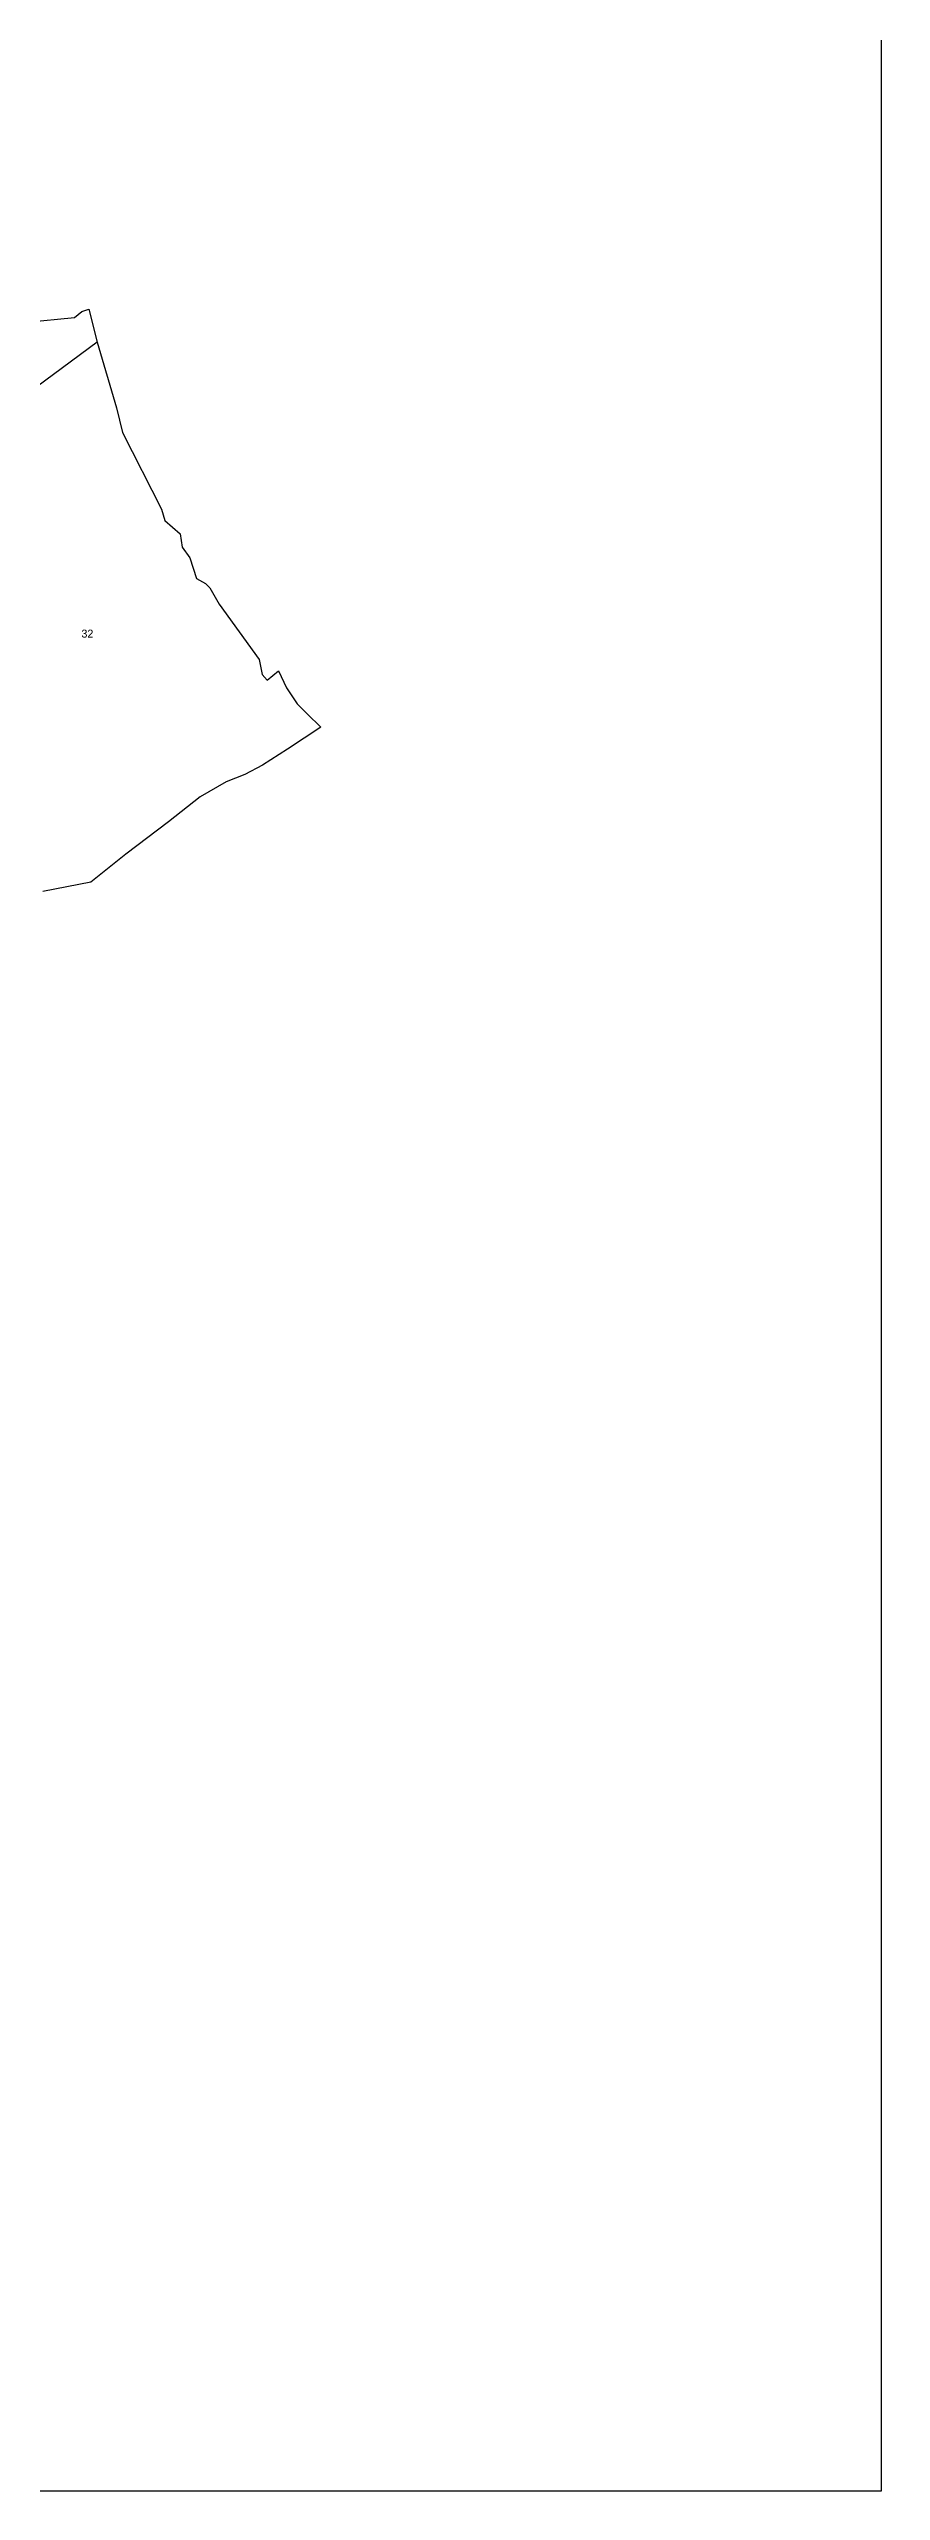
# Model space of a CAD drawing. Extents: x 152809 to 155188, y 176796 to 179172.
# Drawn here: x 154668 to 155188, y 176796 to 178323 of the extents above; entities that cross this region are included whole.
import ezdxf

# ---------------------------------------------------------------- set-up
doc = ezdxf.new("R2010")
doc.units = 0
doc.header["$MEASUREMENT"] = 0
for name, color, linetype in [('BORDER-B', 3, 'CONTINUOUS'), ('IMAGE', 7, 'CONTINUOUS'), ('NO', 1, 'CONTINUOUS'), ('PARCEL', 6, 'CONTINUOUS')]:
    doc.layers.add(name, color=color, linetype=linetype)
picture_1 = doc.add_image_def('image1.tif', size_in_pixel=(11315, 11299))

msp = doc.modelspace()

# ---------------------------------------------------------------- linework, layer by layer
at = {"layer": 'BORDER-B'}
for points in [[(154548, 178285.6), (154545.4, 178282.4), (154552.6, 178264), (154552.6, 178254.8), (154559.2, 178233.5), (154557.5, 178223), (154546.7, 178222), (154540.1, 178223), (154540.5, 178216.1), (154530.6, 178191.8), (154529.3, 178189.2), (154524.4, 178178.7), (154556.9, 178157.7), (154600.9, 178142), (154613, 178145.6), (154654, 178151.8), (154683.9, 178154.8), (154688.5, 178158.4), (154692.8, 178159.9)], [(154692.8, 178159.9), (154698, 178139.3), (154710.2, 178098.2), (154713.8, 178082.8), (154738.3, 178034.9), (154740.4, 178027.9), (154749.8, 178019.6), (154751.2, 178011.3), (154755.9, 178004.6), (154760.1, 177991.6), (154765.7, 177988.5), (154768.4, 177985.8), (154774.2, 177975.5), (154799.2, 177941.1), (154801.1, 177931.7), (154804.2, 177928.1), (154811.4, 177933.9), (154816.4, 177923.4), (154823.1, 177913.4), (154829.2, 177907), (154837.7, 177898.7), (154816.9, 177885), (154801.4, 177875), (154790.3, 177869.2), (154778.7, 177864.5), (154762.3, 177855.3), (154742.6, 177839.5), (154716, 177819.3), (154694.1, 177801.8), (154664.1, 177796)]]:
    msp.add_lwpolyline(points, dxfattribs=at)
at = {"layer": 'PARCEL'}
msp.add_lwpolyline([(154698, 178139.3), (154643.4, 178099), (154650.9, 178057.5), (154566, 178012.8)], dxfattribs=at)

# ---------------------------------------------------------------- texts
at = {"layer": 'NO'}
msp.add_text('32', height=5, dxfattribs=at).set_placement((154688.2, 177954.7))

# ---------------------------------------------------------------- pictures from other files: only their frames are drawn
at = {"layer": 'IMAGE'}
image = msp.add_image(picture_1, insert=(152809.4, 176796.4), size_in_units=(2378.5, 2375.2), rotation=0, dxfattribs=at)
image.dxf.flags = 15

doc.saveas('drawing.dxf')
